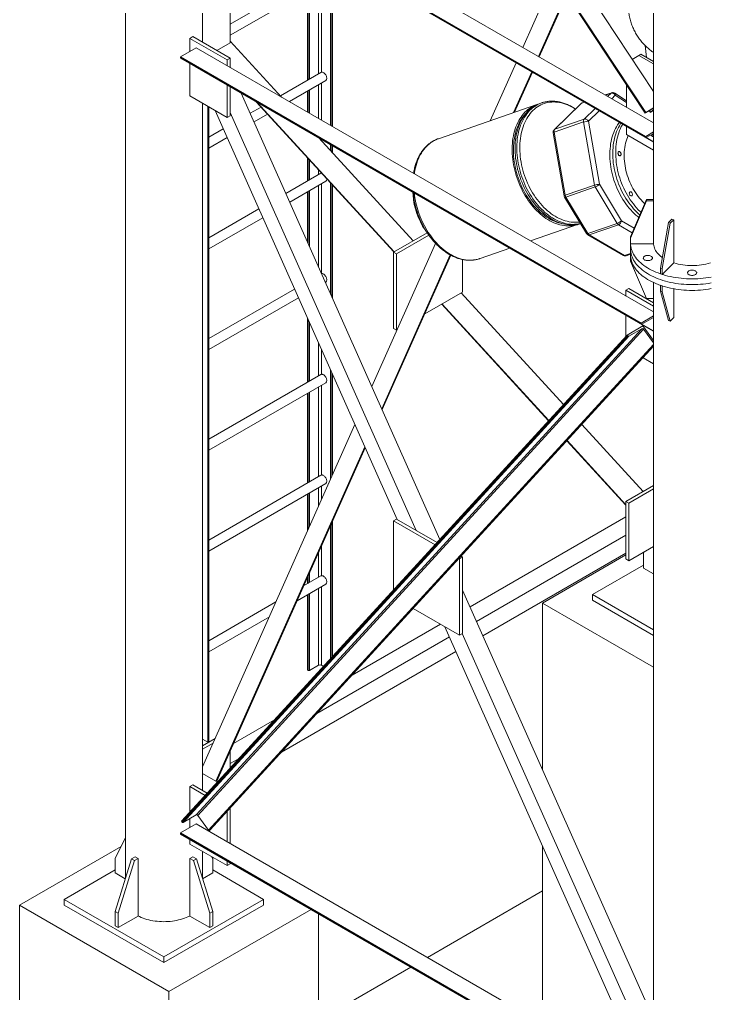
# Model space of a CAD drawing. Header units: millimetres. Extents: x 26816 to 90584, y 11074 to 56542.
# Drawn here: x 39801 to 41763, y 37222 to 39986 of the extents above; entities that cross this region are included whole.
import ezdxf

# ---------------------------------------------------------------- set-up
doc = ezdxf.new("R2010")
doc.units = ezdxf.units.MM
for name, color, linetype in [('MAU_CAM', 30, 'Continuous'), ('MAU_VANG', 2, 'Continuous'), ('MAU_XAM', 8, 'Continuous')]:
    doc.layers.add(name, color=color, linetype=linetype)
doc.layers.add('MAU_TÍM', color=4, linetype='Continuous', lineweight=25)

msp = doc.modelspace()

# ---------------------------------------------------------------- linework, layer by layer
at = {"layer": 'MAU_CAM', "linetype": 'Continuous', "lineweight": 0}
for p, q in [((41600.9, 39781), (40326.5, 41710)), ((40280.4, 41682.9), (41577, 39720.2)), ((41577.2, 39720.5), (40280.6, 41683.2)), ((41578.6, 39721.7), (40282, 41684.3)), ((41600.9, 41285.4), (41600.9, 39473)), ((41600.9, 39692.2), (40293.1, 40447.2)), ((41578.6, 39653.7), (40248.6, 40421.5)), ((41578.6, 39651.2), (40248.6, 40419)), ((40249, 40418.1), (41579, 39650.3)), ((40290, 40394.4), (41600.9, 39637.6)), ((40684.1, 40166.9), (40684.1, 39685)), ((40688.3, 40164.5), (40688.3, 39682.6)), ((40689.7, 40163.7), (40689.7, 39681.8)), ((40656.9, 40121.2), (40399.2, 39972.4)), ((41230.1, 39906.3), (41320.3, 40108.7)), ((40399.2, 39941.2), (40670.7, 40098)), ((40399.2, 40082.6), (40399.2, 39919.3)), ((40650.2, 40086.1), (40650.2, 39831.5)), ((40658.6, 40091), (40658.6, 39836.1)), ((40619, 40068.1), (40619, 39813.5)), ((40620.5, 40069), (40620.5, 39814.3)), ((40624.7, 40071.4), (40624.7, 39816.8)), ((41274.7, 39880.5), (41353.8, 40058.1)), ((41276.2, 39879.7), (41354.9, 40056.4)), ((41276.5, 39879.5), (41355.2, 40056)), ((40101.9, 40022.3), (40101.9, 37547.7)), ((40321, 39920.8), (40321, 40022.3)), ((40284.6, 39932), (40293.1, 39936.9)), ((40284.6, 39932), (40284.6, 39894.8)), ((40390.7, 39870.7), (40284.6, 39932)), ((40399.2, 39875.6), (40293.1, 39936.9)), ((40399.2, 39919.3), (40361.3, 39897.5)), ((40399.2, 39924.3), (40545, 39765.3)), ((40302.6, 39905.2), (40258.1, 39879.5)), ((41600.9, 39155.7), (40302.6, 39905.2)), ((41559.5, 39883.5), (41565.1, 39886.8)), ((41565.1, 39886.8), (41600.9, 39866.1)), ((41566.2, 39124.3), (40258.1, 39879.5)), ((40258.1, 39879.5), (40258.1, 39877.1)), ((41566.2, 39121.9), (40258.1, 39877.1)), ((40258.5, 39876.2), (41566.6, 39121)), ((40284.6, 39861.1), (40284.6, 39768.6)), ((40390.7, 39870.7), (40399.2, 39875.6)), ((40390.7, 39854.4), (40390.7, 39870.7)), ((40399.2, 39849.5), (40399.2, 39875.6)), ((41137.6, 39698.4), (41210.8, 39862.9)), ((41540.4, 39872.5), (41559.5, 39883.5)), ((41559.5, 39883.5), (41600.9, 39859.6)), ((40299.4, 39852.5), (40299.5, 39852.5)), ((40299.5, 39852.5), (41600.9, 39101.2)), ((40656.9, 39835.4), (40541.7, 39768.9)), ((41203.8, 39721.4), (41255.4, 39837.1)), ((41206.1, 39722.2), (41256.9, 39836.3)), ((41206.6, 39722.4), (41257.2, 39836.1)), ((40567.3, 39752.5), (40670.7, 39812.2)), ((40658.6, 39805.2), (40658.6, 39699.7)), ((40390.7, 39707.4), (40390.7, 39799.8)), ((40399.2, 39712.3), (40399.2, 39794.9)), ((40994.7, 38510.3), (40430.7, 39776.8)), ((40619, 39782.4), (40619, 39722.6)), ((40620.5, 39783.2), (40620.5, 39721.8)), ((40624.7, 39785.6), (40624.7, 39719.3)), ((40650.2, 39800.3), (40650.2, 39704.6)), ((40284.6, 39768.6), (40390.7, 39707.4)), ((40321, 37797.8), (40321, 39747.7)), ((40472.9, 39752.3), (40864, 39325.8)), ((40473.1, 39752.2), (40864.1, 39325.8)), ((40475.2, 39751), (40864.8, 39326.2)), ((40336.2, 39738.9), (40336.2, 37935)), ((40337.6, 39738.1), (40337.6, 37935.9)), ((40338.5, 37937.1), (40338.5, 39737.6)), ((40873.2, 38567), (40356.5, 39727.2)), ((40927.4, 38535.7), (40399.2, 39721.7)), ((40486.8, 39737.2), (40456.2, 39719.5)), ((41577.2, 39720.5), (41578.6, 39721.7)), ((41600.9, 39734), (41577.8, 39720.6)), ((41578.6, 39721.7), (41600.9, 39734.6)), ((41588.9, 39727), (41592.2, 39722.1)), ((41592.4, 39722.3), (41589.2, 39727.2)), ((41592.4, 39722.3), (41600.9, 39729.5)), ((41595.1, 39723.6), (41592.9, 39722.4)), ((41600.9, 39728.6), (41595.1, 39723.6)), ((40390.7, 39707.4), (40399.2, 39712.3)), ((40467.2, 39694.7), (40505.5, 39716.8)), ((40379.6, 39675.3), (40338.5, 39651.6)), ((41524.1, 39659), (41524.1, 39682)), ((41578.6, 39653.7), (41600.9, 39666.6)), ((40338.5, 39620.4), (40390.6, 39650.5)), ((40651.3, 39649.4), (40918.9, 39357.5)), ((40658.6, 39645.2), (40658.6, 39641.4)), ((41600.9, 39614.6), (41524.1, 39659)), ((41578.6, 39651.2), (41578.6, 39653.7)), ((41600.9, 39662.5), (41580, 39650.4)), ((41600.9, 39638.3), (41580, 39650.4)), ((40684.1, 39630.5), (40684.1, 39613.6)), ((40688.3, 39628), (40688.3, 39609)), ((40689.7, 39627.2), (40689.7, 39607.4)), ((40619, 39593), (40619, 39527.7)), ((40620.5, 39591.5), (40620.5, 39528.6)), ((40624.7, 39586.8), (40624.7, 39531)), ((40650.2, 39559.1), (40650.2, 39545.7)), ((40656.9, 39549.6), (40557.4, 39492.2)), ((40568.5, 39467.4), (40670.7, 39526.4)), ((40673.5, 39532.6), (40673.4, 39533.7)), ((40624.7, 39499.8), (40624.7, 39341.1)), ((40650.2, 39514.5), (40650.2, 39284)), ((40658.6, 39519.4), (40658.6, 39264.9)), ((40684.1, 39522.1), (40684.1, 39207.8)), ((40688.3, 39517.4), (40688.3, 39198.2)), ((40689.7, 39515.9), (40689.7, 39195.1)), ((40619, 39496.6), (40619, 39353.8)), ((40620.5, 39497.4), (40620.5, 39350.7)), ((41580.9, 39474.7), (41535.5, 39368.6)), ((41580.9, 39471.3), (41535.5, 39365.1)), ((41580.9, 39474.7), (41580.9, 39471.3)), ((41600.9, 39474.7), (41580.9, 39474.7)), ((41600.9, 39471.3), (41580.9, 39471.3)), ((41600.9, 39473), (41600.9, 39471.3)), ((41600.9, 39348.8), (41600.9, 39471.3)), ((40480.9, 39448), (40338.5, 39365.8)), ((40338.5, 39334.6), (40491.9, 39423.2)), ((41653.1, 39419.1), (41643.1, 39409.1)), ((41658.3, 39417.4), (41648.3, 39407.4)), ((41653.1, 39419.1), (41658.3, 39417.4)), ((41658.3, 39294.9), (41658.3, 39417.4)), ((41643.1, 39409.1), (41620.4, 39280.2)), ((41648.3, 39407.4), (41625.6, 39278.5)), ((41643.1, 39409.1), (41648.3, 39407.4)), ((40863, 39325.2), (40958.5, 39380.3)), ((40871.5, 39320.3), (40963.4, 39373.4)), ((41535.5, 39368.6), (41535.5, 39365.1)), ((41535.5, 39365.1), (41535.5, 39348.8)), ((40801.6, 38944), (40982.4, 39350.1)), ((41535.5, 39348.8), (41535.5, 39334.2)), ((41535.5, 39348.8), (41600.9, 39348.8)), ((41535.5, 39334.2), (41535.5, 39317.9)), ((40829.6, 38881.1), (41023.9, 39317.4)), ((40830.5, 38879), (41025.4, 39316.6)), ((40830.7, 38878.5), (41025.8, 39316.5)), ((40863, 39325.2), (40871.5, 39320.3)), ((40863, 39108.8), (40863, 39325.2)), ((40871.5, 39103.9), (40871.5, 39320.3)), ((41535.5, 39317.9), (41535.5, 39316.1)), ((41535.5, 39299.8), (41535.5, 39316.1)), ((41535.5, 39316.1), (41535.5, 39316.1)), ((41058.9, 39304.4), (41058.9, 39212.1)), ((41580.9, 39193.7), (41535.5, 39299.8)), ((41620.4, 39280.2), (41625.6, 39278.5)), ((41620.4, 39280.2), (41620.4, 39263.9)), ((41625.6, 39262.2), (41658.3, 39294.9)), ((41625.6, 39278.5), (41625.6, 39262.2)), ((41620.4, 39263.9), (41625.6, 39262.2)), ((40669.7, 39240), (40670.7, 39240.6)), ((41522.7, 39217.2), (41531.2, 39222.1)), ((41600.9, 39181.9), (41531.2, 39222.1)), ((41600.9, 39239.1), (41600.9, 39193.7)), ((41620.4, 39231.2), (41620.4, 39231.3)), ((41620.4, 39214.9), (41620.4, 39231.2)), ((41620.4, 39231.2), (41625.6, 39229.5)), ((41625.6, 39213.2), (41625.6, 39229.5)), ((41625.6, 39229.5), (41625.6, 39229.5)), ((40582.1, 39220.6), (40338.5, 39080)), ((40338.5, 39048.8), (40593.2, 39195.8)), ((41058.9, 39212.1), (40951.8, 39150.3)), ((41054.5, 39209.6), (41345.2, 38892.6)), ((41600.9, 39172.1), (41522.7, 39217.2)), ((41522.7, 39217.2), (41522.7, 39200.9)), ((41620.4, 39214.9), (41625.6, 39213.2)), ((41643.1, 39131.5), (41620.4, 39214.9)), ((41648.3, 39129.7), (41625.6, 39213.2)), ((41658.3, 39221.4), (41658.3, 39139.7)), ((40999.6, 39177.9), (41303.2, 38846.8)), ((40999.7, 39177.9), (41303.3, 38846.9)), ((41000.4, 39178.3), (41303.8, 38847.4)), ((41600.9, 39193.7), (41580.9, 39193.7)), ((41600.9, 39193.7), (41600.9, 36682.3)), ((41522.7, 39146.3), (41522.7, 39086.2)), ((41600.9, 39144.4), (41566.2, 39124.3)), ((41567.6, 39121.1), (41600.9, 39140.3)), ((41658.3, 39139.7), (41648.3, 39129.7)), ((40619, 39137.7), (40619, 38956.2)), ((40620.5, 39134.5), (40620.5, 38957)), ((40624.7, 39125), (40624.7, 38959.4)), ((41570.9, 39115.9), (41526.4, 39090.2)), ((41566.2, 39124.3), (41566.2, 39121.9)), ((41600.9, 39101.9), (41567.6, 39121.1)), ((41600.9, 39074.6), (41570.9, 39115.9)), ((41643.1, 39131.5), (41648.3, 39129.7)), ((41526.4, 39090.2), (40261.3, 37710.4)), ((41528.1, 39087.8), (40263, 37708)), ((41530.7, 39087), (40265.6, 37707.3)), ((41567.5, 39108.2), (40302.4, 37728.5)), ((41572.6, 39106.7), (40307.5, 37726.9)), ((40863, 39108.8), (40871.5, 39103.9)), ((40873.2, 39104.9), (40871.5, 39103.9)), ((41526.4, 39090.2), (41528.1, 39087.8)), ((41530.7, 39087), (41567.5, 39108.2)), ((41572.6, 39106.7), (41600.9, 39067.7)), ((41600.9, 39062.9), (40337.8, 37685.3)), ((41600.9, 39059.3), (40340.4, 37684.5)), ((41600.9, 39058.2), (40342.5, 37685.7)), ((40650.2, 39067.9), (40650.2, 38974.1)), ((40658.6, 39048.8), (40658.6, 38978.7)), ((41571.3, 39025.9), (41600.9, 39008.8)), ((40656.9, 38978), (40338.5, 38794.2)), ((40684.1, 38991.7), (40684.1, 38680.3)), ((40688.3, 38982.1), (40688.3, 38689.8)), ((40689.7, 38979), (40689.7, 38693)), ((40338.5, 38763), (40670.7, 38954.8)), ((40658.6, 38947.8), (40658.6, 38692.9)), ((40619, 38925), (40619, 38670.4)), ((40620.5, 38925.8), (40620.5, 38671.2)), ((40624.7, 38928.3), (40624.7, 38673.6)), ((40650.2, 38942.9), (40650.2, 38688.3)), ((40321, 37865), (40753.4, 38836)), ((41397.1, 38836), (41571.3, 38646)), ((41355.2, 38790.2), (41522.7, 38607.4)), ((41355.2, 38790.2), (41522.7, 38607.5)), ((41355.7, 38790.8), (41522.7, 38608.6)), ((40358.9, 37824.4), (40781.4, 38773.1)), ((40360.6, 37824), (40782.4, 38770.9)), ((40361, 37824), (40782.6, 38770.5)), ((40656.9, 38692.2), (40338.5, 38508.4)), ((40338.5, 38477.2), (40670.7, 38669)), ((40624.7, 38642.5), (40624.7, 38546.9)), ((40650.2, 38657.2), (40650.2, 38604.1)), ((40658.6, 38662.1), (40658.6, 38623.1)), ((41522.7, 38618), (41600.9, 38663.2)), ((41531.2, 38613.1), (41600.9, 38653.4)), ((40619, 38639.2), (40619, 38534.2)), ((40620.5, 38640), (40620.5, 38537.4)), ((41522.7, 38454.7), (41522.7, 38618)), ((41522.7, 38618), (41531.2, 38613.1)), ((41531.2, 38449.8), (41531.2, 38613.1)), ((40688.3, 38558.8), (40688.3, 38176.2)), ((40689.7, 38562), (40689.7, 38177.7)), ((40863, 38563.1), (40871.5, 38568)), ((40863, 38563.1), (40863, 38366.7)), ((40980.8, 38495.1), (40863, 38563.1)), ((40986.6, 38501.5), (40871.5, 38568)), ((41080.2, 38318.4), (41522.7, 38573.9)), ((40684.1, 38549.3), (40684.1, 38171.6)), ((41098.4, 38277.5), (41522.7, 38522.5)), ((40658.6, 38492.2), (40658.6, 38407.1)), ((41600.9, 38490.1), (41531.2, 38449.8)), ((40650.2, 38473.1), (40650.2, 38402.5)), ((41050.4, 38454.9), (41048.7, 38455.9)), ((41050.4, 38454.9), (41058.9, 38459.8)), ((41050.4, 38238.5), (41050.4, 38454.9)), ((41058.9, 38459.8), (41054.5, 38462.3)), ((41058.9, 38243.4), (41058.9, 38459.8)), ((41116.6, 38236.6), (41522.7, 38471)), ((41522.7, 38454.7), (41531.2, 38449.8)), ((41574.6, 38474.9), (41572.2, 38469.8)), ((41572.2, 38469.8), (41572.2, 38429)), ((41572.2, 38437.5), (41427.6, 38354.1)), ((41572.2, 38429), (41600.9, 38412.4)), ((40656.9, 38406.5), (40607.8, 38378.1)), ((40619, 38403.2), (40619, 38384.6)), ((40620.5, 38406.4), (40620.5, 38385.4)), ((40624.7, 38415.9), (40624.7, 38387.8)), ((40589.2, 38336.2), (40670.7, 38383.2)), ((40650.2, 38371.4), (40650.2, 38153)), ((40658.6, 38376.3), (40658.6, 38153)), ((41600.9, 37149.3), (41058.9, 38366.3)), ((40619, 38353.4), (40619, 38139.1)), ((40620.5, 38354.2), (40620.5, 38138.3)), ((40624.7, 38356.7), (40624.7, 38138.3)), ((41427.6, 38337.7), (41427.6, 38354.1)), ((41427.6, 38354.1), (41600.9, 38254)), ((41427.6, 38337.7), (41600.9, 38237.7)), ((40529.3, 38332.8), (40338.5, 38222.6)), ((40918.9, 38314.4), (41050.4, 38238.5)), ((40338.5, 38191.4), (40510.6, 38290.8)), ((40745.4, 38125.2), (40996.1, 38269.9)), ((41527.9, 37097.2), (41008.8, 38262.5)), ((40645.2, 38015.9), (41021.8, 38233.3)), ((41050.4, 38238.5), (41058.9, 38243.4)), ((41579.8, 37071.1), (41057.9, 38242.8)), ((40545, 37906.6), (41040.1, 38192.4)), ((40624.7, 38138.3), (40650.2, 38153)), ((40658.6, 38153), (40664.2, 38149.8)), ((40619, 38139.1), (40620.5, 38138.3)), ((40408.6, 37930.7), (40524.8, 37997.8)), ((40321, 37924.3), (40356.5, 37944.8)), ((40321, 37943.8), (40336.2, 37935)), ((40321, 37914.5), (40350.6, 37931.6)), ((40336.2, 37935), (40337.6, 37935.9)), ((40399.2, 37909.6), (40399.2, 37860.8)), ((40399.2, 37873.9), (40424.6, 37888.6)), ((40358.9, 37824.4), (40321, 37846.3)), ((40284.6, 37808.9), (40293.1, 37813.8)), ((40334.3, 37790.1), (40293.1, 37813.8)), ((40360.6, 37824), (40358.9, 37824.4)), ((40328.4, 37783.7), (40284.6, 37808.9)), ((40284.6, 37808.9), (40284.6, 37735.9)), ((40390.7, 37652.2), (40390.7, 37738.3)), ((40399.2, 37647.3), (40399.2, 37747.6)), ((40302.6, 37703), (40258.1, 37677.3)), ((40261.3, 37710.4), (40263, 37708)), ((40265.6, 37707.3), (40302.4, 37728.5)), ((40284.6, 37718.2), (40284.6, 37692.6)), ((41600.9, 36953.5), (40302.6, 37703)), ((40307.5, 37726.9), (40337.8, 37685.3)), ((41566.2, 36922.1), (40258.1, 37677.3)), ((40258.1, 37677.3), (40258.1, 37674.9)), ((41566.2, 36919.7), (40258.1, 37674.9)), ((40340.4, 37684.5), (40342.5, 37685.7)), ((40101.9, 37664.4), (40073.1, 37604.4)), ((40258.5, 37673.9), (41566.6, 36918.8)), ((40284.6, 37658.9), (40284.6, 37645.6)), ((40299.4, 37650.3), (40299.5, 37650.3)), ((40299.5, 37650.3), (41600.9, 36899)), ((40284.6, 37645.6), (40390.7, 37584.4)), ((40321, 37547.7), (40321, 37624.7)), ((40073.1, 37604.4), (40073.1, 37563.6)), ((40119.1, 37603.6), (40073.1, 37454.6)), ((40127.6, 37598.7), (40081.6, 37449.7)), ((40129.7, 37609.7), (40119.1, 37603.6)), ((40127.6, 37598.7), (40119.1, 37603.6)), ((40138.2, 37604.8), (40127.6, 37598.7)), ((40138.2, 37604.8), (40129.7, 37609.7)), ((40138.2, 37441.5), (40138.2, 37604.8)), ((40293.1, 37609.7), (40284.6, 37604.8)), ((40284.6, 37441.5), (40284.6, 37604.8)), ((40284.6, 37604.8), (40295.2, 37598.7)), ((40293.1, 37609.7), (40303.7, 37603.6)), ((40303.7, 37603.6), (40295.2, 37598.7)), ((40295.2, 37598.7), (40341.2, 37449.7)), ((40303.7, 37603.6), (40349.7, 37454.6)), ((40347.3, 37609.5), (40349.7, 37604.4)), ((40349.7, 37604.4), (40349.7, 37563.6)), ((40390.7, 37584.4), (40390.7, 37597.6)), ((40399.2, 37589.3), (40399.2, 37592.7)), ((39928.6, 37488.7), (40073.1, 37572.1)), ((40349.7, 37572.1), (40494.3, 37488.7)), ((40390.7, 37584.4), (40399.2, 37589.3)), ((40073.1, 37563.6), (40101.7, 37547.1)), ((40349.7, 37563.6), (40321.1, 37547.1)), ((40211.4, 37325.4), (39928.6, 37488.7)), ((39928.6, 37472.3), (39928.6, 37488.7)), ((40494.3, 37488.7), (40211.4, 37325.4)), ((40494.3, 37472.3), (40494.3, 37488.7)), ((40211.4, 37309.1), (39928.6, 37472.3)), ((40081.6, 37449.7), (40073.1, 37454.6)), ((40073.1, 37454.6), (40073.1, 37413.7)), ((40494.3, 37472.3), (40211.4, 37309.1)), ((40349.7, 37454.6), (40341.2, 37449.7)), ((40349.7, 37454.6), (40349.7, 37413.7)), ((40081.6, 37449.7), (40081.6, 37408.8)), ((40081.6, 37408.8), (40138.2, 37441.5)), ((40341.2, 37408.8), (40284.6, 37441.5)), ((40341.2, 37449.7), (40341.2, 37408.8)), ((40081.6, 37408.8), (40073.1, 37413.7)), ((40349.7, 37413.7), (40341.2, 37408.8)), ((40211.4, 37309.1), (40211.4, 37325.4))]:
    msp.add_line(p, q, dxfattribs=at)
at = {"layer": 'MAU_CAM', "linetype": 'Continuous', "lineweight": 0, "flags": 128}
for points in [[(40673.5, 39818.4), (40673.4, 39820.2), (40673, 39822.2), (40672.3, 39824.3), (40671.5, 39826.3), (40670.4, 39828.2), (40669.2, 39830.1), (40667.8, 39831.7), (40666.3, 39833.2), (40664.7, 39834.4), (40663.2, 39835.3), (40661.6, 39835.9), (40660.1, 39836.2), (40658.7, 39836.1), (40657.5, 39835.7), (40657.2, 39835.6)], [(41577.8, 39720.6), (41577.5, 39720.5), (41577.3, 39720.3), (41577.1, 39720.3), (41577, 39720.2), (41577, 39720.3), (41577, 39720.3), (41577.1, 39720.4), (41577.2, 39720.5)], [(41592.9, 39722.4), (41592.7, 39722.3), (41592.5, 39722.1), (41592.3, 39722.1), (41592.2, 39722), (41592.2, 39722.1), (41592.2, 39722.1), (41592.3, 39722.2), (41592.4, 39722.3)], [(41593.9, 39658.4), (41594.5, 39657.5), (41595.6, 39656), (41596.8, 39654.8), (41598, 39653.9), (41599.3, 39653.2), (41600.6, 39652.9), (41600.9, 39652.8)], [(40658.3, 39550.2), (40657.5, 39549.9), (40657.2, 39549.8)], [(41710.5, 39249.5), (41702.6, 39249.6), (41694.8, 39249.9), (41687, 39250.4), (41679.2, 39251.1), (41671.5, 39252), (41663.9, 39253.1), (41656.4, 39254.4), (41649, 39255.9), (41641.7, 39257.6), (41634.6, 39259.5), (41627.6, 39261.6), (41620.7, 39263.8), (41614.1, 39266.2), (41607.6, 39268.8), (41601.4, 39271.5), (41595.3, 39274.4), (41589.5, 39277.5), (41584, 39280.7), (41578.7, 39284.1), (41573.7, 39287.5), (41568.9, 39291.1), (41564.4, 39294.9), (41560.3, 39298.7), (41556.4, 39302.7), (41552.8, 39306.7), (41549.6, 39310.8), (41546.6, 39315), (41544, 39319.3), (41541.8, 39323.6), (41539.9, 39328), (41538.3, 39332.5), (41537.1, 39337), (41536.2, 39341.5), (41535.7, 39346), (41535.5, 39348.8)], [(41710.5, 39233.2), (41702.6, 39233.3), (41694.8, 39233.6), (41687, 39234.1), (41679.2, 39234.8), (41671.5, 39235.7), (41663.9, 39236.8), (41656.4, 39238.1), (41649, 39239.6), (41641.7, 39241.3), (41634.6, 39243.2), (41627.6, 39245.2), (41620.7, 39247.5), (41614.1, 39249.9), (41607.6, 39252.5), (41601.4, 39255.2), (41595.3, 39258.1), (41589.5, 39261.2), (41584, 39264.4), (41578.7, 39267.7), (41573.7, 39271.2), (41568.9, 39274.8), (41564.4, 39278.5), (41560.3, 39282.4), (41556.4, 39286.3), (41552.8, 39290.4), (41549.6, 39294.5), (41546.6, 39298.7), (41544, 39303), (41541.8, 39307.3), (41539.9, 39311.7), (41538.3, 39316.2), (41537.1, 39320.6), (41536.2, 39325.1), (41535.7, 39329.7), (41535.5, 39334.2)], [(41710.5, 39233.2), (41702.6, 39233.3), (41694.8, 39233.6), (41687, 39234.1), (41679.2, 39234.8), (41671.5, 39235.7), (41663.9, 39236.8), (41656.4, 39238.1), (41649, 39239.6), (41641.7, 39241.3), (41634.6, 39243.2), (41627.6, 39245.2), (41620.7, 39247.5), (41614.1, 39249.9), (41607.6, 39252.5), (41601.4, 39255.2), (41595.3, 39258.1), (41589.5, 39261.2), (41584, 39264.4), (41578.7, 39267.7), (41573.7, 39271.2), (41568.9, 39274.8), (41564.4, 39278.5), (41560.3, 39282.4), (41556.4, 39286.3), (41552.8, 39290.4), (41549.6, 39294.5), (41546.6, 39298.7), (41544, 39303), (41541.8, 39307.3), (41539.9, 39311.7), (41538.3, 39316.2), (41537.1, 39320.6), (41536.2, 39325.1), (41535.7, 39329.7), (41535.5, 39334.2)], [(41625.7, 39310.5), (41624.3, 39311.5), (41620.6, 39314.4), (41617.2, 39317.4), (41614.1, 39320.5), (41611.3, 39323.7), (41608.8, 39326.9), (41606.7, 39330.3), (41604.9, 39333.7), (41603.4, 39337.2), (41602.3, 39340.7), (41601.5, 39344.3), (41601, 39347.8), (41600.9, 39350.5)], [(41710.5, 39216.8), (41702.6, 39216.9), (41694.8, 39217.2), (41687, 39217.8), (41679.2, 39218.5), (41671.5, 39219.4), (41663.9, 39220.5), (41656.4, 39221.8), (41649, 39223.3), (41641.7, 39225), (41634.6, 39226.8), (41627.6, 39228.9), (41620.7, 39231.1), (41614.1, 39233.6), (41607.6, 39236.1), (41601.4, 39238.9), (41595.3, 39241.8), (41589.5, 39244.8), (41584, 39248), (41578.7, 39251.4), (41573.7, 39254.9), (41568.9, 39258.5), (41564.4, 39262.2), (41560.3, 39266), (41556.4, 39270), (41552.8, 39274), (41549.6, 39278.2), (41546.6, 39282.4), (41544, 39286.6), (41541.8, 39291), (41539.9, 39295.4), (41538.3, 39299.8), (41537.1, 39304.3), (41536.2, 39308.8), (41535.7, 39313.3), (41535.5, 39317.9)], [(41596.2, 39312.4), (41594.9, 39313.4), (41593.4, 39314.3), (41591.7, 39315.1), (41589.8, 39315.6), (41587.8, 39316), (41585.6, 39316.2), (41583.5, 39316.1), (41581.4, 39315.9), (41579.4, 39315.5), (41577.5, 39314.8), (41575.8, 39314.1), (41574.4, 39313.1), (41573.3, 39312.1), (41572.5, 39310.9), (41572, 39309.7), (41571.9, 39308.5), (41572.2, 39307.2), (41572.7, 39306), (41573.7, 39304.9), (41574.9, 39303.9), (41576.4, 39303), (41578.1, 39302.3), (41580, 39301.7), (41582.1, 39301.3), (41584.2, 39301.2), (41586.3, 39301.2), (41588.4, 39301.5), (41590.5, 39301.9), (41592.3, 39302.5), (41594, 39303.3), (41595.4, 39304.2), (41596.5, 39305.3), (41597.3, 39306.4), (41597.8, 39307.6), (41597.9, 39308.9), (41597.7, 39310.1), (41597.1, 39311.3), (41596.2, 39312.4)], [(40673.5, 39246.8), (40673.4, 39248.7), (40673, 39250.7), (40672.3, 39252.7), (40671.5, 39254.7), (40670.4, 39256.7), (40669.2, 39258.5), (40667.8, 39260.2), (40666.3, 39261.6), (40664.7, 39262.8), (40663.2, 39263.7), (40661.6, 39264.3), (40660.1, 39264.6), (40658.8, 39264.5)], [(41710.5, 39274.3), (41708.3, 39274.2), (41706.3, 39273.9), (41704.3, 39273.4), (41702.5, 39272.7), (41700.9, 39271.9), (41699.6, 39270.9), (41698.6, 39269.8), (41697.9, 39268.7), (41697.5, 39267.4), (41697.5, 39266.2), (41697.9, 39265), (41698.6, 39263.8), (41699.6, 39262.7), (41700.9, 39261.7), (41702.5, 39260.9), (41704.3, 39260.2), (41706.3, 39259.7), (41708.3, 39259.4), (41710.5, 39259.3), (41712.6, 39259.4), (41714.7, 39259.7), (41716.7, 39260.2), (41718.5, 39260.9), (41720, 39261.7), (41721.4, 39262.7), (41722.4, 39263.8), (41723.1, 39265), (41723.4, 39266.2), (41723.4, 39267.4), (41723.1, 39268.7), (41722.4, 39269.8), (41721.4, 39270.9), (41720, 39271.9), (41718.5, 39272.7), (41716.7, 39273.4), (41714.7, 39273.9), (41712.6, 39274.2), (41710.5, 39274.3)], [(41764.6, 39254.4), (41757, 39253.1), (41749.4, 39252), (41741.7, 39251.1), (41734, 39250.4), (41726.2, 39249.9), (41718.3, 39249.6), (41710.5, 39249.5)], [(41764.6, 39238.1), (41757, 39236.8), (41749.4, 39235.7), (41741.7, 39234.8), (41734, 39234.1), (41726.2, 39233.6), (41718.3, 39233.3), (41710.5, 39233.2)], [(41764.6, 39238.1), (41757, 39236.8), (41749.4, 39235.7), (41741.7, 39234.8), (41734, 39234.1), (41726.2, 39233.6), (41718.3, 39233.3), (41710.5, 39233.2)], [(41764.6, 39221.8), (41757, 39220.5), (41749.4, 39219.4), (41741.7, 39218.5), (41734, 39217.8), (41726.2, 39217.2), (41718.3, 39216.9), (41710.5, 39216.8)], [(40673.5, 38961), (40673.4, 38962.9), (40673, 38964.9), (40672.3, 38966.9), (40671.5, 38968.9), (40670.4, 38970.9), (40669.2, 38972.7), (40667.8, 38974.4), (40666.3, 38975.8), (40664.7, 38977), (40663.2, 38977.9), (40661.6, 38978.5), (40660.1, 38978.8), (40658.7, 38978.7), (40657.5, 38978.3), (40657.2, 38978.2)], [(40673.5, 38675.2), (40673.4, 38677.1), (40673, 38679.1), (40672.3, 38681.1), (40671.5, 38683.1), (40670.4, 38685.1), (40669.2, 38686.9), (40667.8, 38688.6), (40666.3, 38690), (40664.7, 38691.2), (40663.2, 38692.1), (40661.6, 38692.7), (40660.1, 38693), (40658.7, 38692.9), (40657.5, 38692.5), (40657.2, 38692.4)], [(40673.5, 38389.4), (40673.4, 38391.3), (40673, 38393.3), (40672.3, 38395.3), (40671.5, 38397.3), (40670.4, 38399.3), (40669.2, 38401.1), (40667.8, 38402.8), (40666.3, 38404.2), (40664.7, 38405.4), (40663.2, 38406.4), (40661.6, 38407), (40660.1, 38407.2), (40658.7, 38407.2), (40657.5, 38406.8), (40657.2, 38406.6)], [(40361, 37824), (40361, 37824), (40361, 37824), (40360.8, 37824), (40360.6, 37824)], [(40284.6, 37441.6), (40284.4, 37441.5), (40279.6, 37439.2), (40274.7, 37437), (40269.5, 37435.1), (40264.2, 37433.2), (40258.7, 37431.6), (40253, 37430.2), (40247.2, 37428.9), (40241.3, 37427.8), (40235.3, 37426.9), (40229.2, 37426.3), (40223, 37425.8), (40216.8, 37425.5), (40210.6, 37425.4), (40204.4, 37425.6), (40198.3, 37425.9), (40192.1, 37426.4), (40186.1, 37427.1), (40180.1, 37428.1), (40174.2, 37429.2), (40168.4, 37430.5), (40162.8, 37432), (40157.3, 37433.7), (40152, 37435.5), (40146.9, 37437.6), (40142, 37439.7), (40138.2, 37441.6)]]:
    msp.add_lwpolyline(points, dxfattribs=at)
at = {"layer": 'MAU_CAM', "linetype": 'Continuous', "lineweight": 0}
for centre, radius, start, end in [((40259, 39876.9), 0.959, 172.7442, 235.9436), ((40666.7, 39817.7), 6.84, 305.9283, 5.3838), ((41579.4, 39651.1), 0.873, 170.786, 309.2033), ((41609.6, 39667.4), 14.1, 209.5794, 231.7778), ((41609.4, 39667.2), 13.8, 209.3543, 232.0028), ((40666.7, 39531.9), 6.84, 305.9283, 5.3838), ((41709.6, 39463.1), 175.8, 253.0494, 270.3032), ((41711.3, 39463.6), 176.3, 269.7242, 286.9232), ((40666.7, 39246.1), 6.84, 305.9283, 5.3838), ((41567.1, 39121.8), 0.873, 170.786, 309.2033), ((41529.9, 39088.9), 2.07, 212.4295, 293.7101), ((41569.1, 39104.4), 4.14, 32.4295, 113.7101), ((40666.7, 38960.3), 6.84, 305.9283, 5.3838), ((40666.7, 38674.6), 6.84, 305.9283, 5.3838), ((40666.7, 38388.8), 6.84, 305.9283, 5.3838), ((40654.4, 38144.8), 9.22, 62.6097, 117.3903), ((40622.6, 38142.4), 4.61, 242.6097, 297.3903), ((40337, 37937.2), 1.51, 294.3747, 354.3052), ((40264.8, 37709.2), 2.07, 212.4295, 293.7101), ((40304.1, 37724.7), 4.14, 32.4295, 113.7101), ((40259, 37674.7), 0.959, 172.7442, 235.9436), ((40339.5, 37686.4), 2.07, 212.4295, 293.7101)]:
    msp.add_arc(centre, radius, start, end, dxfattribs=at)
at = {"layer": 'MAU_TÍM', "linetype": 'Continuous', "lineweight": 0}
for p, q in [((41577.4, 39911.5), (41581, 39877.7)), ((41482.2, 39777.9), (41463.6, 39771.5)), ((41480.4, 39776.8), (41464.2, 39771.2)), ((41470.7, 39767.4), (41480.4, 39776.8)), ((41524.1, 39755.1), (41490.9, 39776.8)), ((41524.1, 39736.5), (41524.1, 39800.3)), ((41396.9, 39747.8), (41321, 39674)), ((41405.1, 39750.7), (41396.9, 39747.8)), ((41404.6, 39751), (41398.7, 39748.9)), ((41492.4, 39770.9), (41482.1, 39760.8)), ((41524.1, 39750.1), (41492.4, 39770.9)), ((41269.9, 39744.4), (40990.4, 39647.3)), ((41395, 39746.6), (41319, 39672.8)), ((41404.4, 39703), (41435.5, 39733.2)), ((41446.8, 39726.6), (41416.4, 39697)), ((41402.5, 39694.7), (41319, 39665.7)), ((41321, 39674), (41404.4, 39703)), ((41433.4, 39515.6), (41402.5, 39694.7)), ((41416.4, 39697), (41447.3, 39518)), ((41319, 39665.7), (41349.9, 39486.7)), ((41316.2, 39663.9), (41347.1, 39484.9)), ((41349.9, 39486.7), (41433.4, 39515.6)), ((41435.3, 39510.6), (41351.8, 39481.6)), ((41498, 39407.1), (41435.3, 39510.6)), ((41447.3, 39518), (41510.1, 39414.5)), ((41348.4, 39481.4), (41411.1, 39377.9)), ((41351.8, 39481.6), (41414.5, 39378.1)), ((41252.1, 39357.1), (41387.9, 39404.3)), ((41414.5, 39378.1), (41498, 39407.1)), ((41501.7, 39403.3), (41418.3, 39374.3)), ((41540.6, 39380.6), (41501.7, 39403.3)), ((41510.1, 39414.5), (41546.1, 39393.5)), ((41414.6, 39374.4), (41515.3, 39315.8)), ((41418.3, 39374.3), (41518.9, 39315.7)), ((41108.4, 39307.2), (41193.1, 39336.6)), ((41108.1, 39307.1), (41108.4, 39307.2)), ((41518.9, 39315.7), (41535.5, 39321.4)), ((41523.6, 39315), (41535.5, 39319.2))]:
    msp.add_line(p, q, dxfattribs=at)
at = {"layer": 'MAU_TÍM', "linetype": 'Continuous', "lineweight": 0, "flags": 128}
for points in [[(41480.4, 39776.8), (41481.8, 39777.1), (41483.4, 39777.1), (41485.1, 39776.7), (41486.8, 39776), (41488.4, 39775.1), (41489.9, 39773.9), (41491.3, 39772.4), (41492.4, 39770.9)], [(41492.4, 39770.9), (41492.6, 39772.5), (41492.5, 39773.9), (41492.2, 39775.2), (41491.6, 39776.2), (41490.9, 39776.8)], [(41393.7, 39406.6), (41392.9, 39406.5), (41387.6, 39405.4), (41382.2, 39404.7), (41376.7, 39404.3), (41371.2, 39404.2), (41365.6, 39404.5), (41359.9, 39405.2), (41354.3, 39406.1), (41348.5, 39407.5), (41342.8, 39409.1), (41337.1, 39411.1), (41331.4, 39413.4), (41325.7, 39416), (41320, 39419), (41314.4, 39422.3), (41308.9, 39425.8), (41303.4, 39429.7), (41297.9, 39433.9), (41292.6, 39438.3), (41287.4, 39443.1), (41282.2, 39448), (41277.2, 39453.3), (41272.3, 39458.8), (41267.6, 39464.5), (41263, 39470.5), (41258.5, 39476.6), (41254.3, 39483), (41250.1, 39489.5), (41246.2, 39496.3), (41242.5, 39503.2), (41238.9, 39510.2), (41235.6, 39517.4), (41232.4, 39524.7), (41229.5, 39532.1), (41226.8, 39539.5), (41224.3, 39547.1), (41222.1, 39554.7), (41220.1, 39562.4), (41218.3, 39570.1), (41216.7, 39577.9), (41215.5, 39585.6), (41214.4, 39593.3), (41213.6, 39601), (41213.1, 39608.6), (41212.8, 39616.2), (41212.8, 39623.7), (41213, 39631.1), (41213.5, 39638.5), (41214.2, 39645.7), (41215.2, 39652.7), (41216.4, 39659.7), (41217.9, 39666.4), (41219.6, 39673), (41221.5, 39679.5), (41223.7, 39685.7), (41226.1, 39691.7), (41228.8, 39697.5), (41231.6, 39703), (41234.7, 39708.3), (41238, 39713.4), (41241.5, 39718.2), (41245.2, 39722.7), (41249.1, 39727), (41253.2, 39730.9), (41257.4, 39734.6), (41261.8, 39737.9), (41266.4, 39741), (41271.1, 39743.7), (41275.9, 39746.1), (41280.9, 39748.2), (41283, 39748.9)], [(41379, 39731.1), (41373.7, 39734.5), (41368.1, 39737.7), (41362.5, 39740.6), (41356.8, 39743.1), (41351.2, 39745.3), (41345.5, 39747.2), (41339.8, 39748.8), (41334.2, 39750), (41328.6, 39750.8), (41323, 39751.4), (41317.4, 39751.6), (41312, 39751.4), (41306.6, 39750.9), (41301.2, 39750), (41296, 39748.9), (41290.9, 39747.3), (41285.9, 39745.5), (41281, 39743.3), (41276.2, 39740.8), (41271.6, 39737.9), (41267.2, 39734.8), (41262.9, 39731.3), (41258.8, 39727.5), (41254.8, 39723.5), (41251.1, 39719.1), (41247.5, 39714.5), (41244.2, 39709.6), (41241, 39704.4), (41238.1, 39699), (41235.4, 39693.4), (41232.9, 39687.5), (41230.6, 39681.4), (41228.6, 39675.1), (41226.8, 39668.6), (41225.3, 39662), (41224, 39655.2), (41222.9, 39648.2), (41222.1, 39641.1), (41221.6, 39633.9), (41221.3, 39626.5), (41221.3, 39619.1), (41221.5, 39611.6), (41222, 39604), (41222.7, 39596.4), (41223.7, 39588.8), (41224.9, 39581.1), (41226.4, 39573.5), (41228.1, 39565.8), (41230.1, 39558.2), (41232.3, 39550.6), (41234.7, 39543.1), (41237.4, 39535.7), (41240.3, 39528.3), (41243.4, 39521.1), (41246.7, 39514), (41250.2, 39507), (41253.9, 39500.2), (41257.8, 39493.5), (41261.9, 39487), (41266.2, 39480.7), (41270.6, 39474.6), (41275.1, 39468.7), (41279.9, 39463), (41284.7, 39457.6), (41289.7, 39452.4), (41294.8, 39447.5), (41300, 39442.9), (41305.3, 39438.5), (41310.7, 39434.4), (41316.1, 39430.6), (41321.7, 39427.1), (41327.2, 39424), (41332.9, 39421.1), (41338.5, 39418.5), (41344.2, 39416.3), (41349.8, 39414.4), (41355.5, 39412.9), (41361.2, 39411.7), (41366.8, 39410.8), (41372.4, 39410.3), (41377.9, 39410.1), (41383.4, 39410.3), (41388.8, 39410.8), (41391, 39411.1)], [(41396.9, 39747.8), (41395.7, 39747.2), (41395, 39746.6)], [(41237, 39485), (41233, 39491.7), (41229.3, 39498.6), (41225.7, 39505.6), (41222.4, 39512.8), (41219.2, 39520.1), (41216.3, 39527.5), (41213.6, 39535), (41211.1, 39542.5), (41208.9, 39550.2), (41206.9, 39557.8), (41205.1, 39565.6), (41203.6, 39573.3), (41202.3, 39581), (41201.2, 39588.7), (41200.4, 39596.4), (41199.9, 39604), (41199.6, 39611.6), (41199.6, 39619.1), (41199.8, 39626.6), (41200.3, 39633.9), (41201, 39641.1), (41202, 39648.2), (41203.2, 39655.1), (41204.7, 39661.9), (41206.4, 39668.5), (41208.3, 39674.9), (41210.5, 39681.1), (41212.9, 39687.1), (41215.6, 39692.9), (41218.5, 39698.5), (41221.5, 39703.8), (41224.8, 39708.8), (41228.3, 39713.6), (41232, 39718.2), (41235.9, 39722.4), (41240, 39726.3), (41244.2, 39730), (41248.6, 39733.4), (41253.2, 39736.4), (41257.9, 39739.1), (41262.8, 39741.5), (41267.7, 39743.6), (41272.8, 39745.3), (41274.1, 39745.7)], [(41245.3, 39487.9), (41241.4, 39494.6), (41237.6, 39501.5), (41234.1, 39508.5), (41230.7, 39515.7), (41227.6, 39523), (41224.7, 39530.4), (41222, 39537.9), (41219.5, 39545.4), (41217.2, 39553.1), (41215.2, 39560.7), (41213.4, 39568.4), (41211.9, 39576.2), (41210.6, 39583.9), (41209.6, 39591.6), (41208.8, 39599.3), (41208.3, 39606.9), (41208, 39614.5), (41207.9, 39622), (41208.2, 39629.5), (41208.6, 39636.8), (41209.4, 39644), (41210.3, 39651.1), (41211.5, 39658), (41213, 39664.8), (41214.7, 39671.4), (41216.7, 39677.8), (41218.9, 39684), (41221.3, 39690), (41223.9, 39695.8), (41226.8, 39701.4), (41229.9, 39706.7), (41233.2, 39711.7), (41236.7, 39716.5), (41240.4, 39721), (41244.3, 39725.3), (41248.3, 39729.2), (41252.6, 39732.9), (41257, 39736.2), (41261.5, 39739.3), (41266.3, 39742), (41271.1, 39744.4), (41276.1, 39746.5), (41278.2, 39747.3)], [(41239.5, 39487.5), (41235.6, 39494.1), (41232, 39500.9), (41228.5, 39507.8), (41225.2, 39514.9), (41222.1, 39522.1), (41219.2, 39529.4), (41216.6, 39536.8), (41214.1, 39544.3), (41212, 39551.8), (41210, 39559.4), (41208.3, 39567), (41206.8, 39574.6), (41205.6, 39582.2), (41204.6, 39589.8), (41203.9, 39597.4), (41203.4, 39604.9), (41203.2, 39612.4), (41203.2, 39619.8), (41203.5, 39627.1), (41204, 39634.2), (41204.8, 39641.3), (41205.9, 39648.2), (41207.1, 39655), (41208.7, 39661.7), (41210.4, 39668.1), (41212.4, 39674.4), (41214.7, 39680.4), (41217.2, 39686.3), (41219.9, 39691.9), (41222.8, 39697.3), (41225.9, 39702.4), (41229.3, 39707.3), (41232.8, 39711.9), (41236.5, 39716.2), (41236.7, 39716.4)], [(41416.4, 39697), (41415.3, 39698.6), (41414, 39700), (41412.4, 39701.3), (41410.8, 39702.2), (41409.1, 39702.9), (41407.5, 39703.2), (41405.9, 39703.3), (41404.4, 39703)], [(41504, 39693.6), (41502, 39691), (41498.8, 39686.2), (41495.7, 39681.1), (41492.8, 39675.8), (41490.2, 39670.3), (41487.8, 39664.5), (41485.6, 39658.5), (41483.6, 39652.3), (41481.9, 39645.9), (41480.5, 39639.4), (41479.2, 39632.6), (41478.3, 39625.8), (41477.5, 39618.8), (41477.1, 39611.7), (41476.8, 39604.5), (41476.9, 39597.2), (41477.2, 39589.8), (41477.7, 39582.4), (41478.5, 39574.9), (41479.5, 39567.4), (41480.8, 39559.9), (41482.4, 39552.4), (41484.1, 39544.9), (41486.2, 39537.4), (41488.4, 39530), (41490.9, 39522.7), (41493.6, 39515.5), (41496.5, 39508.3), (41499.6, 39501.3), (41503, 39494.3), (41506.5, 39487.6), (41510.2, 39481), (41514.1, 39474.5), (41518.2, 39468.2), (41522.5, 39462.1), (41526.9, 39456.3), (41531.4, 39450.6), (41536.2, 39445.2), (41541, 39440), (41545.9, 39435.1), (41551, 39430.4), (41556.2, 39426.1), (41559.1, 39423.7)], [(41316.2, 39663.9), (41316.1, 39664), (41316.3, 39664.4), (41316.9, 39664.8), (41317.8, 39665.3), (41319, 39665.7)], [(41319, 39672.8), (41319.7, 39673.4), (41321, 39674)], [(41508.4, 39691.1), (41507.1, 39689.1), (41504, 39684), (41501.2, 39678.7), (41498.5, 39673.2), (41496.1, 39667.4), (41493.9, 39661.4), (41492, 39655.2), (41490.3, 39648.8), (41488.8, 39642.3), (41487.6, 39635.5), (41486.6, 39628.7), (41485.9, 39621.7), (41485.4, 39614.6), (41485.2, 39607.4), (41485.2, 39600.1), (41485.5, 39592.7), (41486.1, 39585.3), (41486.8, 39577.8), (41487.9, 39570.3), (41489.2, 39562.8), (41490.7, 39555.3), (41492.5, 39547.8), (41494.5, 39540.3), (41496.7, 39532.9), (41499.2, 39525.6), (41501.9, 39518.4), (41504.8, 39511.2), (41508, 39504.2), (41511.3, 39497.2), (41514.8, 39490.5), (41518.6, 39483.8), (41522.5, 39477.4), (41526.6, 39471.1), (41530.8, 39465), (41535.2, 39459.2), (41539.8, 39453.5), (41544.5, 39448.1), (41549.3, 39442.9), (41554.3, 39438), (41559.3, 39433.3), (41562.2, 39430.9)], [(41508.4, 39691.1), (41507.1, 39689.1), (41504, 39684), (41501.2, 39678.7), (41498.5, 39673.2), (41496.1, 39667.4), (41493.9, 39661.4), (41492, 39655.2), (41490.3, 39648.8), (41488.8, 39642.3), (41487.6, 39635.5), (41486.6, 39628.7), (41485.9, 39621.7), (41485.4, 39614.6), (41485.2, 39607.4), (41485.2, 39600.1), (41485.5, 39592.7), (41486.1, 39585.3), (41486.8, 39577.8), (41487.9, 39570.3), (41489.2, 39562.8), (41490.7, 39555.3), (41492.5, 39547.8), (41494.5, 39540.3), (41496.7, 39532.9), (41499.2, 39525.6), (41501.9, 39518.4), (41504.8, 39511.2), (41508, 39504.2), (41511.3, 39497.2), (41514.8, 39490.5), (41518.6, 39483.8), (41522.5, 39477.4), (41526.6, 39471.1), (41530.8, 39465), (41535.2, 39459.2), (41539.8, 39453.5), (41544.5, 39448.1), (41549.3, 39442.9), (41554.3, 39438), (41559.3, 39433.3), (41562.2, 39430.9)], [(41513.2, 39688.3), (41512.4, 39686.9), (41509.5, 39681.6), (41506.9, 39676.1), (41504.5, 39670.3), (41502.3, 39664.3), (41500.3, 39658.1), (41498.6, 39651.7), (41497.2, 39645.2), (41495.9, 39638.4), (41495, 39631.6), (41494.2, 39624.6), (41493.8, 39617.5), (41493.5, 39610.3), (41493.6, 39603), (41493.9, 39595.6), (41494.4, 39588.2), (41495.2, 39580.7), (41496.2, 39573.2), (41497.5, 39565.7), (41499.1, 39558.2), (41500.8, 39550.7), (41502.8, 39543.2), (41505.1, 39535.8), (41507.6, 39528.5), (41510.3, 39521.3), (41513.2, 39514.1), (41516.3, 39507.1), (41519.7, 39500.1), (41523.2, 39493.4), (41526.9, 39486.7), (41530.8, 39480.3), (41534.9, 39474), (41539.2, 39467.9), (41543.6, 39462.1), (41548.1, 39456.4), (41552.8, 39451), (41557.7, 39445.8), (41562.6, 39440.9), (41565.4, 39438.3)], [(40990.4, 39647.3), (40988.2, 39646.6), (40983.2, 39644.5), (40978.4, 39642.1), (40973.7, 39639.4), (40969.1, 39636.3), (40964.7, 39633), (40960.5, 39629.3), (40956.4, 39625.4), (40952.5, 39621.1), (40948.8, 39616.6), (40945.3, 39611.8), (40942, 39606.7), (40938.9, 39601.4), (40936.1, 39595.9), (40933.4, 39590.1), (40931, 39584.1), (40928.8, 39577.9), (40926.9, 39571.4), (40925.2, 39564.8), (40923.7, 39558.1), (40922.5, 39551.1), (40922, 39547.7)], [(41529, 39656.2), (41526.8, 39651.1), (41524.8, 39645.8), (41523, 39640.2), (41521.5, 39634.5), (41520.3, 39628.6), (41519.2, 39622.6), (41518.4, 39616.4), (41517.9, 39610.1), (41517.6, 39603.7), (41517.6, 39597.2), (41517.8, 39590.6), (41518.3, 39584), (41519, 39577.3), (41520, 39570.6), (41521.2, 39563.9), (41522.7, 39557.2), (41524.4, 39550.5), (41526.3, 39543.9), (41528.5, 39537.3), (41530.9, 39530.8), (41533.5, 39524.4), (41536.3, 39518.1), (41539.3, 39512), (41542.6, 39506), (41546, 39500.1), (41549.5, 39494.4), (41553.3, 39489), (41557.2, 39483.7), (41561.3, 39478.6), (41565.5, 39473.8), (41569.8, 39469.2), (41574.3, 39464.8), (41576, 39463.2)], [(41501.3, 39609.9), (41500.6, 39609), (41500.2, 39607.8), (41500, 39606.5), (41500.1, 39605), (41500.5, 39603.6), (41501.1, 39602.2), (41501.9, 39601), (41502.8, 39600), (41503.9, 39599.4), (41505, 39599.1), (41506, 39599.1), (41506.9, 39599.5), (41507.7, 39600.3), (41508.3, 39601.3), (41508.6, 39602.6), (41508.6, 39604), (41508.4, 39605.4), (41507.9, 39606.9), (41507.2, 39608.2), (41506.3, 39609.2), (41505.3, 39610.1), (41504.2, 39610.6), (41503.1, 39610.7), (41502.1, 39610.5), (41501.3, 39609.9)], [(40975.8, 39357.5), (40973.7, 39360), (40969, 39365.8), (40964.5, 39371.8), (40960.2, 39378), (40956, 39384.4), (40952.1, 39391), (40948.3, 39397.8), (40944.6, 39404.7), (40941.2, 39411.7), (40938, 39418.9), (40935, 39426.1), (40932.2, 39433.5), (40929.7, 39441), (40927.4, 39448.5), (40925.3, 39456.1), (40923.4, 39463.7), (40921.8, 39471.4), (40920.4, 39479), (40919.3, 39486.7), (40918.4, 39494.3), (40918.3, 39495.3)], [(41392.1, 39405.8), (41390, 39405), (41384.9, 39403.3), (41379.7, 39401.9), (41374.4, 39400.8), (41369, 39400.1), (41363.6, 39399.7), (41358, 39399.7), (41352.4, 39400), (41346.8, 39400.6), (41341.1, 39401.6), (41335.4, 39402.9), (41329.6, 39404.5), (41323.9, 39406.5), (41318.2, 39408.8), (41312.5, 39411.5), (41306.9, 39414.4), (41301.2, 39417.7), (41295.7, 39421.3), (41290.2, 39425.1), (41284.8, 39429.3), (41279.4, 39433.8), (41274.2, 39438.5), (41269.1, 39443.5), (41264.1, 39448.7), (41259.2, 39454.2), (41254.4, 39459.9), (41249.8, 39465.9), (41245.4, 39472.1), (41241.1, 39478.4), (41237, 39485)], [(41344.9, 39405.6), (41342.3, 39406.1), (41336.7, 39407.3), (41331.1, 39408.8), (41325.4, 39410.7), (41319.8, 39412.9), (41314.2, 39415.4), (41308.6, 39418.3), (41303, 39421.4), (41297.5, 39424.9), (41292.1, 39428.7), (41286.7, 39432.7), (41281.5, 39437.1), (41276.3, 39441.7), (41271.2, 39446.6), (41266.3, 39451.8), (41261.4, 39457.2), (41256.8, 39462.8), (41252.2, 39468.6), (41247.8, 39474.7), (41243.6, 39481), (41239.5, 39487.5)], [(41393.8, 39406.4), (41393.3, 39406.2), (41388.1, 39404.8), (41382.8, 39403.7), (41377.4, 39403), (41371.9, 39402.6), (41366.4, 39402.6), (41360.7, 39402.8), (41355.1, 39403.5), (41349.4, 39404.5), (41343.7, 39405.8), (41338, 39407.4), (41332.3, 39409.4), (41326.6, 39411.7), (41320.9, 39414.4), (41315.2, 39417.3), (41309.6, 39420.6), (41304, 39424.2), (41298.5, 39428), (41293.1, 39432.2), (41287.8, 39436.7), (41282.5, 39441.4), (41277.4, 39446.4), (41272.4, 39451.6), (41267.5, 39457.1), (41262.8, 39462.8), (41258.2, 39468.8), (41253.7, 39474.9), (41249.4, 39481.3), (41245.3, 39487.9)], [(41347.1, 39484.9), (41347, 39484.9), (41347.2, 39485.3), (41347.8, 39485.7), (41348.7, 39486.2), (41349.9, 39486.7)], [(41348.4, 39481.4), (41348.4, 39481.4), (41348.8, 39481.1), (41349.5, 39481.1), (41350.5, 39481.3), (41351.8, 39481.6)], [(41533.5, 39495.9), (41532.8, 39495), (41532.4, 39493.9), (41532.2, 39492.6), (41532.3, 39491.1), (41532.7, 39489.7), (41533.3, 39488.3), (41534.1, 39487.1), (41535, 39486.1), (41536.1, 39485.5), (41537.2, 39485.1), (41538.2, 39485.2), (41539.1, 39485.6), (41539.9, 39486.4), (41540.5, 39487.4), (41540.8, 39488.6), (41540.8, 39490), (41540.6, 39491.5), (41540.1, 39492.9), (41539.4, 39494.2), (41538.5, 39495.3), (41537.5, 39496.1), (41536.4, 39496.6), (41535.3, 39496.8), (41534.3, 39496.5), (41533.5, 39495.9)], [(40957.5, 39387.9), (40961.6, 39381.4), (40965.9, 39375), (40970.3, 39368.9), (40974.9, 39362.9), (40979.7, 39357.2), (40984.5, 39351.7), (40989.6, 39346.4), (40994.7, 39341.5), (40999.9, 39336.7), (41005.3, 39332.3), (41010.7, 39328.1), (41016.2, 39324.2), (41021.7, 39320.7), (41027.3, 39317.4), (41033, 39314.4), (41038.7, 39311.8), (41044.4, 39309.5), (41050.1, 39307.5), (41055.8, 39305.9), (41061.6, 39304.5), (41067.2, 39303.6), (41072.9, 39302.9), (41078.5, 39302.6), (41084, 39302.7), (41089.5, 39303.1), (41094.9, 39303.8), (41100.2, 39304.9), (41105.4, 39306.3), (41108.1, 39307.1)], [(41411.1, 39377.9), (41411.1, 39377.9), (41411.5, 39377.6), (41412.3, 39377.6), (41413.3, 39377.8), (41414.5, 39378.1)]]:
    msp.add_lwpolyline(points, dxfattribs=at)
at = {"layer": 'MAU_TÍM', "linetype": 'Continuous', "lineweight": 0}
for centre, radius, start, end in [((41483.7, 39773.4), 4.77, 109.3308, 134.6439), ((41485.4, 39768.4), 10, 56.8076, 109.1424), ((41402, 39739.5), 10, 109.1424, 134.1825), ((41400.3, 39744.4), 4.77, 109.3308, 134.6439), ((41411.6, 39696.9), 9.36, 139.8737, 193.7855), ((41417.3, 39649.2), 47.8, 91.0171, 108.013), ((41326, 39665.6), 10, 134.1825, 189.7924), ((41328.1, 39668), 9.36, 139.8737, 193.7855), ((41448.2, 39470.2), 47.8, 91.0171, 108.013), ((41447.8, 39518.1), 14.6, 189.8287, 211.0736), ((41422, 39545.9), 37.7, 290.6414, 312.2598), ((41109.6, 39498.2), 191.4, 183.2587, 215.0262), ((41181.5, 39523.1), 261.7, 186.5284, 211.1032), ((41356.9, 39486.6), 10, 189.7924, 211.2168), ((41364.3, 39489.2), 14.6, 189.8287, 211.0736), ((41484.7, 39442.4), 37.7, 290.6414, 312.2598), ((41507.5, 39412.6), 11, 210.0957, 238.3199), ((41495.4, 39416.7), 14.8, 295.2156, 351.4955), ((41419.6, 39383.1), 10, 211.2168, 239.793), ((41424, 39383.6), 11, 210.0957, 238.3199), ((41416.6, 39378.1), 4.2, 241.8212, 293.4353), ((41520.3, 39324.5), 10, 239.793, 289.1424), ((41517.3, 39319.5), 4.2, 241.8212, 293.4353), ((41522, 39320.4), 5.56, 236.9982, 287.0318)]:
    msp.add_arc(centre, radius, start, end, dxfattribs=at)
for points, knots in [([(41533.5, 40064.1), (41533.4, 40064), (41532.8, 40061.6), (41531.8, 40056.7), (41530.6, 40049.6), (41529.8, 40042.5), (41529.2, 40035.3), (41529, 40028.2), (41529.1, 40021.1), (41529.5, 40014), (41530.2, 40006.9), (41531.3, 39999.9), (41532.6, 39993), (41534.2, 39986.1), (41536.2, 39979.3), (41538.4, 39972.7), (41540.9, 39966.1), (41543.7, 39959.7), (41546.7, 39953.4), (41550, 39947.2), (41553.6, 39941.2), (41557.4, 39935.3), (41561.5, 39929.6), (41565.8, 39924.1), (41570.4, 39918.8), (41575.2, 39913.6), (41580.2, 39908.7), (41585.4, 39903.9), (41590.8, 39899.4), (41596, 39895.3), (41599.4, 39892.9), (41600.9, 39891.9)], [0, 0, 0, 0, 0.001889, 0.038585, 0.075168, 0.111641, 0.148012, 0.184286, 0.220469, 0.256567, 0.292583, 0.328524, 0.364397, 0.400207, 0.435961, 0.471667, 0.507331, 0.542962, 0.578568, 0.614159, 0.649745, 0.685337, 0.720946, 0.756588, 0.792275, 0.828025, 0.863854, 0.899781, 0.935826, 0.97201, 1, 1, 1, 1]), ([(41379.4, 39731.5), (41379.1, 39731.6), (41377.1, 39733.1), (41373.2, 39735.5), (41367.8, 39738.7), (41362.2, 39741.6), (41356.7, 39744.1), (41351.1, 39746.4), (41345.5, 39748.4), (41339.9, 39750.1), (41334.3, 39751.5), (41328.8, 39752.6), (41323.2, 39753.3), (41317.7, 39753.8), (41312.2, 39753.9), (41306.8, 39753.7), (41301.4, 39753.2), (41296.2, 39752.4), (41291, 39751.3), (41286.7, 39750.2), (41284.1, 39749.3), (41283.2, 39748.9)], [0, 0, 0, 0, 0.00844, 0.065782, 0.123088, 0.180345, 0.237538, 0.294651, 0.351667, 0.40857, 0.465344, 0.521976, 0.578454, 0.634771, 0.690927, 0.746924, 0.802774, 0.858491, 0.914098, 0.969621, 1, 1, 1, 1]), ([(40990.4, 39647.3), (40989.1, 39646.8), (40986.1, 39645.8), (40981.6, 39643.8), (40976.9, 39641.4), (40972.3, 39638.7), (40967.9, 39635.8), (40963.6, 39632.5), (40959.4, 39629), (40955.4, 39625.2), (40951.6, 39621.2), (40947.9, 39616.9), (40944.4, 39612.3), (40941.1, 39607.5), (40938, 39602.5), (40935.1, 39597.2), (40932.4, 39591.7), (40929.9, 39586.1), (40927.6, 39580.2), (40925.6, 39574.1), (40923.7, 39567.9), (40922.1, 39561.5), (40920.7, 39555.2), (40920, 39551), (40919.7, 39549)], [0, 0, 0, 0, 0.035425, 0.080766, 0.126119, 0.17151, 0.216963, 0.2625, 0.308138, 0.353891, 0.399767, 0.445769, 0.491897, 0.538145, 0.584505, 0.630967, 0.67752, 0.724151, 0.770846, 0.817595, 0.864385, 0.911206, 0.95805, 1, 1, 1, 1]), ([(40975.9, 39357.4), (40976.5, 39356.8), (40978.5, 39354.3), (40982.3, 39350.3), (40987.1, 39345.3), (40992.1, 39340.6), (40997.1, 39336.1), (41002.3, 39331.8), (41007.5, 39327.8), (41012.8, 39324.1), (41018.2, 39320.7), (41023.7, 39317.5), (41029.2, 39314.6), (41034.7, 39312), (41040.3, 39309.7), (41045.9, 39307.7), (41051.5, 39306), (41057.1, 39304.7), (41062.7, 39303.6), (41068.3, 39302.8), (41073.8, 39302.4), (41079.2, 39302.3), (41084.7, 39302.4), (41090, 39302.9), (41095.3, 39303.7), (41100.5, 39304.8), (41104.7, 39306), (41107.2, 39306.9), (41108, 39307.2)], [0, 0, 0, 0, 0.014397, 0.055048, 0.095709, 0.136378, 0.177051, 0.217725, 0.258394, 0.299053, 0.339695, 0.380311, 0.420892, 0.461427, 0.501906, 0.542317, 0.582647, 0.622886, 0.663024, 0.703053, 0.742968, 0.782769, 0.822457, 0.86204, 0.90153, 0.940942, 0.980294, 1, 1, 1, 1])]:
    msp.add_open_spline(points, degree=3, knots=knots, dxfattribs=at)
at = {"layer": 'MAU_VANG', "linetype": 'Continuous', "lineweight": 0}
for p, q in [((41283, 39748.9), (41278.2, 39747.3)), ((41283, 39748.9), (41283.2, 39749)), ((40918.1, 39495.4), (40918.5, 39487.3)), ((40952.8, 39388.3), (40963.3, 39373.5))]:
    msp.add_line(p, q, dxfattribs=at)
at = {"layer": 'MAU_XAM', "linetype": 'Continuous', "lineweight": 0}
for p, q in [((41522.7, 38466.1), (41286.2, 38329.6)), ((41286.2, 38329.6), (41286.2, 37855.9)), ((41286.2, 38329.6), (41600.9, 38147.9)), ((40089.6, 37638.8), (39801.3, 37472.3)), ((41286.2, 37639.8), (41286.2, 37135.2)), ((41286.2, 37512.8), (40959.2, 37324)), ((39801.3, 37472.3), (40225.6, 37227.4)), ((39801.3, 37472.3), (39801.3, 35267.7)), ((40225.6, 37227.4), (40628.8, 37460.2)), ((40649.8, 37448), (40649.8, 35267.7)), ((40911.9, 37296.7), (40649.8, 37145.4)), ((40225.6, 37227.4), (40225.6, 35022.8))]:
    msp.add_line(p, q, dxfattribs=at)

doc.saveas('drawing.dxf')
